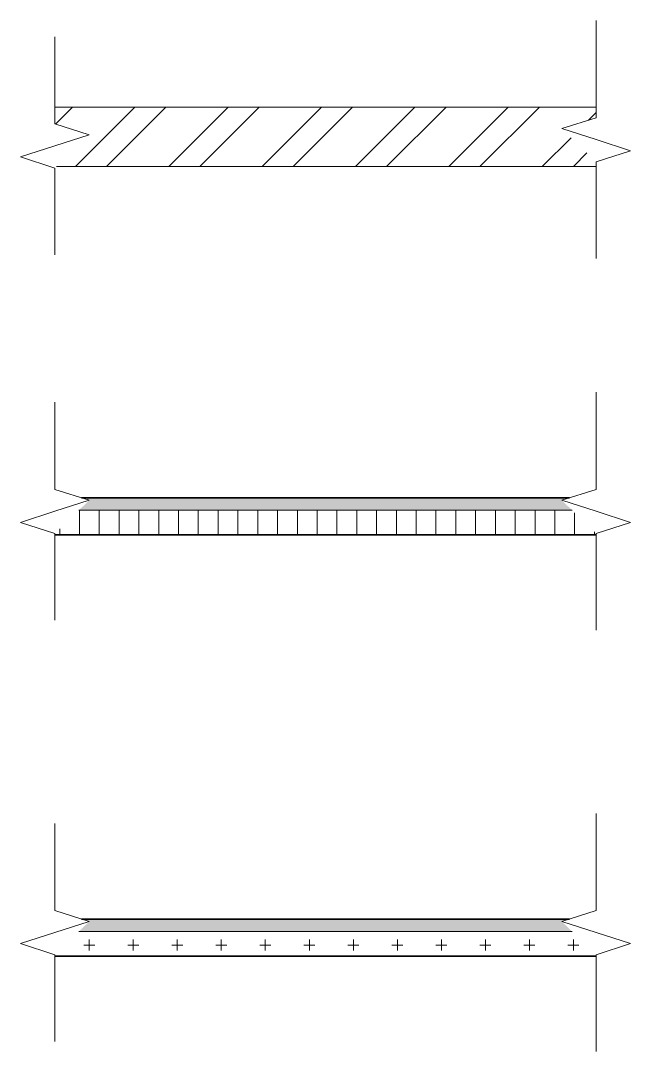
# Model space of a CAD drawing. Header units: millimetres. Extents: x -60946 to 138510, y -262288 to 24501.
# Drawn here: x 68681 to 69913, y 5297 to 7377 of the extents above; entities that cross this region are included whole.
import ezdxf

# ---------------------------------------------------------------- set-up
doc = ezdxf.new("R2010")
doc.units = ezdxf.units.MM
for name, color, linetype, lineweight in [('Аннотация', 7, 'Continuous', 20), ('Стены разрез', 7, 'Continuous', 35), ('Стены штриховка', 7, 'Continuous', 9), ('Узлы', 7, 'Continuous', 18)]:
    doc.layers.add(name, color=color, linetype=linetype, lineweight=lineweight)
doc.layers.add('Линии', color=7, linetype='Continuous', lineweight=9, true_color=0x00a600)

# ---------------------------------------------------------------- blocks, each defined once
blk = doc.blocks.new('Family - ___-2739783-УО кладочный подвал')
at = {"layer": 'Стены разрез', "lineweight": 20, "true_color": 0xd50000}
blk.add_hatch(color=12, dxfattribs=at).paths.add_polyline_path([(165.2, 5539.2), (144.5, 5559.2), (160.2, 5564.2), (-825.6, 5564.2), (-809.9, 5559.2), (-830.6, 5539.2), (144.5, 5539.2)])
at = {"layer": 'Стены разрез', "lineweight": 9, "true_color": 0xd50000}
h = blk.add_hatch(dxfattribs=at)
h.set_pattern_fill('FP_25', color=12, style=0, pattern_type=2)
h.set_pattern_definition([(0, (0, 0), (44.45, 44.45), [22.225, -66.675]), (90, (11.11, -11.11), (-44.45, 44.45), [22.225, -66.675])])
h.paths.add_polyline_path([(-879.2, 5489.2), (213.8, 5489.2), (213.8, 5492.1), (165.2, 5539.2), (-830.6, 5539.2), (-879.2, 5492.1)])
at = {"layer": 'Стены разрез'}
for p, q in [((160.2, 5564.2), (-825.6, 5564.2)), ((-879.2, 5489.2), (213.8, 5489.2))]:
    blk.add_line(p, q, dxfattribs=at)
at = {"layer": 'Стены штриховка'}
blk.add_line((165.2, 5539.2), (-830.6, 5539.2), dxfattribs=at)
blk = doc.blocks.new('Family - ___-2739788-УО кладочный подвал')
at = {"layer": 'Стены разрез', "lineweight": 20, "true_color": 0x0080c0}
blk.add_hatch(color=142, dxfattribs=at).paths.add_polyline_path([(-830.6, 6389.2), (165.2, 6389.2), (144.5, 6409.2), (160.2, 6414.2), (-825.6, 6414.2), (-809.9, 6409.2)])
at = {"layer": 'Стены разрез', "lineweight": 9, "true_color": 0x0080c0}
h = blk.add_hatch(dxfattribs=at)
h.set_pattern_fill('FP_26', color=142, style=0, pattern_type=2)
h.set_pattern_definition([(90, (0, 0), (-40, 2e-15), [])])
h.paths.add_polyline_path([(-809.9, 6339.2), (213.8, 6339.2), (213.8, 6342.1), (165.2, 6389.2), (-830.6, 6389.2), (-879.2, 6342.1), (-879.2, 6339.2)])
at = {"layer": 'Стены разрез'}
for p, q in [((160.2, 6414.2), (-825.6, 6414.2)), ((-879.2, 6339.2), (213.8, 6339.2))]:
    blk.add_line(p, q, dxfattribs=at)
at = {"layer": 'Стены штриховка'}
blk.add_line((165.2, 6389.2), (-830.6, 6389.2), dxfattribs=at)
blk = doc.blocks.new('ADSK_Обрыв_Линия1 - По умолчанию-2621347-УО кладочный подвал')
at = {"layer": 'Узлы', "lineweight": 20}
for p, q in [((213.8, 5657.2), (213.8, 5581.2)), ((213.8, 5492.1), (213.8, 5417.2))]:
    blk.add_line(p, q, dxfattribs=at)
blk = doc.blocks.new('ADSK_Обрыв_Линия1 - По умолчанию-2621349-УО кладочный подвал')
at = {"layer": 'Узлы', "lineweight": 20}
for p, q in [((-879.2, 5637.2), (-879.2, 5581.2)), ((-879.2, 5492.1), (-879.2, 5437.2))]:
    blk.add_line(p, q, dxfattribs=at)

msp = doc.modelspace()

# ---------------------------------------------------------------- hatches: boundary and pattern name
at = {"layer": 'Узлы', "lineweight": 9}
h = msp.add_hatch(dxfattribs=at)
h.set_pattern_fill('FP_30', color=256, style=0, pattern_type=2)
h.set_pattern_definition([(45, (69629.58, 0), (-94.2927, 94.2927), []), (45, (69692.44, 0), (-94.2927, 94.2927), [])])
h.paths.add_polyline_path([(69843.3648, 7082.6783), (69843.3648, 7092.1298), (69774.0828, 7159.1768), (69843.3648, 7181.1768), (69843.3648, 7202.6783), (68750.3848, 7202.6783), (68750.3848, 7168.7672), (68819.6669, 7146.7672), (68753.4415, 7082.6783), (69774.0828, 7082.6783)])

# ---------------------------------------------------------------- linework, layer by layer
at = {"layer": 'Аннотация'}
for p, q in [((69843.3648, 7257.1768), (69843.3648, 7377.1768)), ((68750.3848, 7224.7672), (68750.3848, 7344.7672)), ((69843.3648, 7181.1768), (69774.0828, 7159.1768)), ((69843.3648, 7181.1768), (69774.0828, 7159.1768)), ((68750.3848, 7168.7672), (68819.6669, 7146.7672)), ((68750.3848, 7168.7672), (68819.6669, 7146.7672)), ((69843.3648, 7137.1768), (69774.0828, 7159.1768)), ((68750.3848, 7124.7672), (68819.6669, 7146.7672)), ((69912.6849, 7114.6533), (69843.3648, 7137.1768)), ((69912.6849, 7114.6533), (69843.3648, 7137.1768)), ((68681.0647, 7102.2437), (68750.3848, 7124.7672)), ((68681.0647, 7102.2437), (68750.3848, 7124.7672)), ((69843.3648, 7092.1298), (69912.6849, 7114.6533)), ((69843.3648, 7092.1298), (69912.6849, 7114.6533)), ((68750.3848, 7079.7202), (68681.0647, 7102.2437)), ((68750.3848, 7079.7202), (68681.0647, 7102.2437)), ((68750.3848, 7024.7672), (68750.3848, 6904.7672)), ((69843.3648, 7017.1768), (69843.3648, 6897.1768)), ((69843.3648, 6507.1768), (69843.3648, 6627.1768)), ((68750.3848, 6487.1768), (68750.3848, 6607.1768)), ((68750.3848, 6431.1768), (68819.6669, 6409.1768)), ((68750.3848, 6431.1768), (68819.6669, 6409.1768)), ((69843.3648, 6431.1768), (69774.0828, 6409.1768)), ((69843.3648, 6431.1768), (69774.0828, 6409.1768)), ((68750.3848, 6387.1768), (68819.6669, 6409.1768)), ((69843.3648, 6387.1768), (69774.0828, 6409.1768)), ((68681.0647, 6364.6533), (68750.3848, 6387.1768)), ((68681.0647, 6364.6533), (68750.3848, 6387.1768)), ((69912.6849, 6364.6533), (69843.3648, 6387.1768)), ((69912.6849, 6364.6533), (69843.3648, 6387.1768)), ((68750.3848, 6342.1298), (68681.0647, 6364.6533)), ((68750.3848, 6342.1298), (68681.0647, 6364.6533)), ((69843.3648, 6342.1298), (69912.6849, 6364.6533)), ((69843.3648, 6342.1298), (69912.6849, 6364.6533)), ((68750.3848, 6287.1768), (68750.3848, 6167.1768)), ((69843.3648, 6267.1768), (69843.3648, 6147.1768)), ((69843.3648, 5657.1768), (69843.3648, 5777.1768)), ((68750.3848, 5637.1768), (68750.3848, 5757.1768)), ((68750.3848, 5581.1768), (68819.6669, 5559.1768)), ((68750.3848, 5581.1768), (68819.6669, 5559.1768)), ((69843.3648, 5581.1768), (69774.0828, 5559.1768)), ((69843.3648, 5581.1768), (69774.0828, 5559.1768)), ((68750.3848, 5537.1768), (68819.6669, 5559.1768)), ((69843.3648, 5537.1768), (69774.0828, 5559.1768)), ((68681.0647, 5514.6533), (68750.3848, 5537.1768)), ((68681.0647, 5514.6533), (68750.3848, 5537.1768)), ((69912.6849, 5514.6533), (69843.3648, 5537.1768)), ((69912.6849, 5514.6533), (69843.3648, 5537.1768)), ((68750.3848, 5492.1298), (68681.0647, 5514.6533)), ((68750.3848, 5492.1298), (68681.0647, 5514.6533)), ((69843.3648, 5492.1298), (69912.6849, 5514.6533)), ((69843.3648, 5492.1298), (69912.6849, 5514.6533)), ((68750.3848, 5437.1768), (68750.3848, 5317.1768)), ((69843.3648, 5417.1768), (69843.3648, 5297.1768))]:
    msp.add_line(p, q, dxfattribs=at)
at = {"layer": 'Линии', "color": 7, "lineweight": 20}
for p, q in [((69843.3648, 7202.6783), (68750.3848, 7202.6783)), ((68753.4415, 7082.6783), (69843.3648, 7082.6783))]:
    msp.add_line(p, q, dxfattribs=at)

# ---------------------------------------------------------------- block references
at = {"lineweight": 20}
for name in ['Family - ___-2739788-УО кладочный подвал', 'Family - ___-2739783-УО кладочный подвал']:
    msp.add_blockref(name, (69629.577, 0), dxfattribs=at)
at = {"layer": 'Узлы', "lineweight": 20}
for name, p in [('ADSK_Обрыв_Линия1 - По умолчанию-2621347-УО кладочный подвал', (69629.577, 1600)), ('ADSK_Обрыв_Линия1 - По умолчанию-2621349-УО кладочный подвал', (69629.577, 1587.5904)), ('ADSK_Обрыв_Линия1 - По умолчанию-2621347-УО кладочный подвал', (69629.577, 850)), ('ADSK_Обрыв_Линия1 - По умолчанию-2621349-УО кладочный подвал', (69629.577, 850)), ('ADSK_Обрыв_Линия1 - По умолчанию-2621349-УО кладочный подвал', (69629.577, 0)), ('ADSK_Обрыв_Линия1 - По умолчанию-2621347-УО кладочный подвал', (69629.577, 0))]:
    msp.add_blockref(name, p, dxfattribs=at)

doc.saveas('drawing.dxf')
